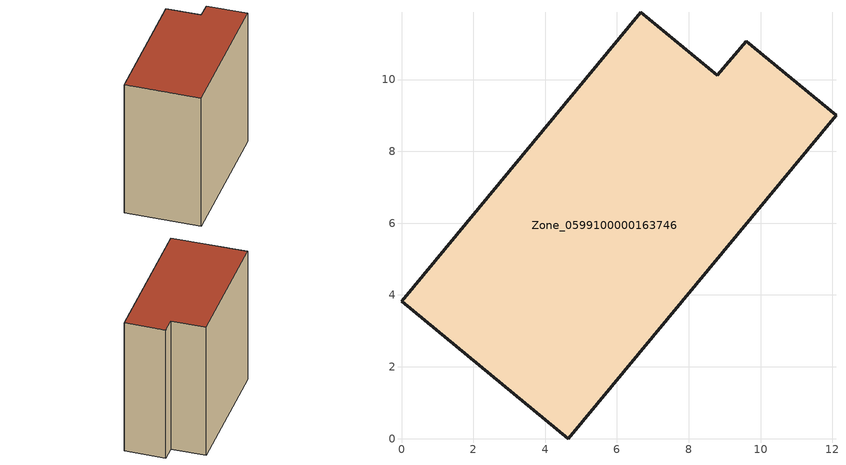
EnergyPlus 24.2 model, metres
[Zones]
Zone_0599100000163746
 floor ground (C_G): 4.65,0 0,3.82 6.66,11.87 8.8,10.12 9.6,11.06 12.1,9 z0
 wall outside (C_F): 9.6,11.06 8.8,10.12 6.66,11.87 0,3.82 4.65,0 12.1,9 9.6,11.06 z0:11.6
 roof outside (C_R): 4.65,0 12.1,9 9.6,11.06 8.8,10.12 6.66,11.87 0,3.82 z11.6
[BUILDING]
Pand.0599100000163746: North Axis=0; Terrain=City; Loads Convergence Tolerance Value=0.04; Temperature Convergence Tolerance Value=0.4; Solar Distribution=FullExterior; Maximum Number of Warmup Days=25; Minimum Number of Warmup Days=1
[Site:Location]
Rotterdam.The.Hague.AP_ZH_NLD Design_Conditions: Latitude=51.96; Longitude=4.45; Time Zone=1; Elevation=-4.5
[SITE:GROUNDTEMPERATURE:BUILDINGSURFACE]
18, 18, 18, 18, 18, 18, 18, 18, 18, 18, 18, 18
[MATERIAL] Thermal Absorptance=0.9; Solar Absorptance=0.7; Visible Absorptance=0.7
Name | Roughness | Thickness | Conductivity | Density | Specific Heat
G.TI.1946 | MediumSmooth | 0.15 | 1 | 540 | 1210
F.TI.1946 | Rough | 0.3 | 0.857143 | 1920 | 840
R.TI.1946 | MediumRough | 0.2 | 0.1 | 1500 | 1000
[CONSTRUCTION]
C_G: G.TI.1946
C_F: F.TI.1946
C_R: R.TI.1946
[ZONE]
Zone_0599100000163746: Type=1; Multiplier=1; Ceiling Height=Autocalculate; Volume=Autocalculate; Floor Area=autocalculate; Part of Total Floor Area=Yes
[ZONEINFILTRATION:DESIGNFLOWRATE]
Infil_Zone_0599100000163746: Zone or ZoneList or Space or SpaceList=Zone_0599100000163746; Schedule=AlwaysOn; Design Flow Rate Calculation Method=Flow/Area; Flow Rate per Floor Area=0.003; Constant Term Coefficient=1; Temperature Term Coefficient=0; Velocity Term Coefficient=0; Velocity Squared Term Coefficient=0
[HVACTEMPLATE:ZONE:IDEALLOADSAIRSYSTEM]
Zone_0599100000163746: Maximum Heating Supply Air Temperature=50; Minimum Cooling Supply Air Temperature=13; Maximum Heating Supply Air Humidity Ratio=0.0156; Minimum Cooling Supply Air Humidity Ratio=0.0077; Heating Limit=NoLimit; Cooling Limit=NoLimit; Dehumidification Control Type=ConstantSensibleHeatRatio; Cooling Sensible Heat Ratio=0.7; Dehumidification Setpoint=60; Humidification Control Type=None; Humidification Setpoint=30; Outdoor Air Method=None; Outdoor Air Flow Rate per Person=0.00944; Outdoor Air Flow Rate per Zone Floor Area=0; Outdoor Air Flow Rate per Zone=0; Demand Controlled Ventilation Type=None; Outdoor Air Economizer Type=NoEconomizer; Heat Recovery Type=None; Sensible Heat Recovery Effectiveness=0.7; Latent Heat Recovery Effectiveness=0.65
[ZONECONTROL:THERMOSTAT]
ThermostatControl_Zone_0599100000163746: Zone or ZoneList=Zone_0599100000163746; Control Type Schedule=DualSetpointControlType; Control 1=Thermostat_Zone_0599100000163746; Temperature Difference Between Cutout And Setpoint=0
[THERMOSTATSETPOINT:DUALSETPOINT]
Thermostat_Zone_0599100000163746: Heating Setpoint Temperature Schedule=HeatingSetpoint_Zone_0599100000163746; Cooling Setpoint Temperature Schedule=CoolingSetpoint_Zone_0599100000163746
[SCHEDULE:COMPACT]
HeatingSetpoint_Zone_0599100000163746: Through: 12/31, For: AllDays, Until: 24:00, 21
CoolingSetpoint_Zone_0599100000163746: Through: 12/31, For: AllDays, Until: 24:00, 24
DualSetpointControlType: Through: 12/31, For: AllDays, Until: 24:00, 4
AlwaysOn: Through: 12/31, For: AllDays, Until: 24:00, 1
